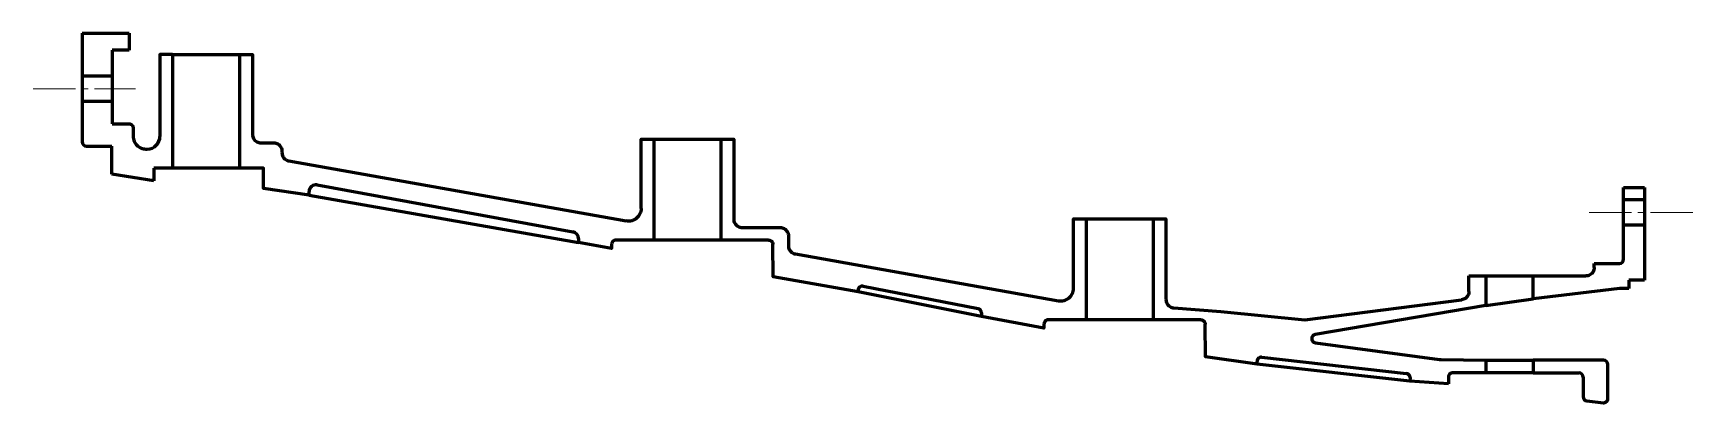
# Model space of a CAD drawing. Header units: millimetres. Extents: x -103 to 291, y 388 to 476.
import ezdxf

# ---------------------------------------------------------------- set-up
doc = ezdxf.new("R2010")
doc.units = ezdxf.units.MM
doc.linetypes.add('K5LT_AXLED', pattern=[14.546687, 10.046687, -1.5, 1.5, -1.5])
doc.linetypes.add('K5LT_BASIC', pattern=[0])

msp = doc.modelspace()

# ---------------------------------------------------------------- linework, layer by layer
at = {"color": 150, "linetype": 'K5LT_BASIC', "lineweight": 60, "true_color": 0x0080ff}
for p, q in [((-91.83, 475.81), (-91.83, 449.95)), ((-91.83, 475.81), (-80.69, 475.81)), ((-80.69, 475.81), (-80.69, 471.81)), ((-80.69, 471.81), (-84.69, 471.81)), ((-84.69, 471.81), (-84.69, 454.28)), ((-70.34, 470.75), (-70.34, 443.75)), ((-70.34, 470.75), (-54.34, 470.75)), ((-54.34, 443.75), (-54.34, 470.75)), ((-84.69, 465.6), (-91.83, 465.6)), ((-84.69, 459.6), (-91.83, 459.6)), ((-84.69, 454.28), (-80.69, 454.28)), ((-79.69, 453.28), (-79.69, 451.28)), ((-49.34, 449.75), (-46.34, 449.75)), ((43.99, 450.65), (43.99, 426.65)), ((43.99, 450.65), (59.99, 450.65)), ((59.99, 426.65), (59.99, 450.65)), ((-90.83, 448.95), (-85.49, 448.95)), ((-85.49, 448.95), (-84.77, 448.97)), ((-84.77, 442.3), (-84.77, 448.97)), ((-76.69, 448.28), (-76.34, 448.28)), ((-44.34, 447.75), (-44.34, 447.43)), ((-74.81, 440.74), (-84.77, 442.3)), ((-70.34, 443.75), (-74.81, 443.74)), ((-74.81, 443.74), (-74.81, 440.74)), ((-54.34, 443.75), (-70.34, 443.75)), ((-42.69, 445.46), (37.47, 431.18)), ((-36.01, 439.75), (24.8, 428.6)), ((274.45, 436.21), (274.45, 439.11)), ((274.45, 439.11), (279.45, 439.11)), ((279.45, 439.11), (279.45, 436.21)), ((-37.9, 437.32), (26.11, 426.03)), ((274.45, 430.21), (274.45, 436.21)), ((279.45, 436.21), (274.45, 436.21)), ((279.45, 436.21), (279.45, 430.21)), ((146.71, 431.68), (146.71, 407.68)), ((146.71, 431.68), (162.71, 431.68)), ((162.71, 407.68), (162.71, 431.68)), ((274.45, 422.11), (274.45, 430.21)), ((279.45, 430.21), (274.45, 430.21)), ((279.45, 430.21), (279.45, 417.11)), ((43.99, 426.65), (34.99, 426.65)), ((59.99, 426.65), (43.99, 426.65)), ((71.3, 426.65), (59.99, 426.65)), ((64.99, 429.65), (73.99, 429.65)), ((75.99, 427.65), (75.99, 425.32)), ((77.64, 423.35), (140.19, 412.21)), ((237.71, 418.11), (241.71, 418.11)), ((241.71, 418.11), (241.71, 411.11)), ((241.71, 418.11), (252.95, 418.11)), ((252.95, 412.64), (252.95, 418.11)), ((252.95, 418.11), (265.45, 418.11)), ((267.45, 420.11), (267.45, 421.11)), ((267.45, 421.11), (273.45, 421.11)), ((92.55, 414.37), (92.55, 414.71)), ((121.87, 408.48), (92.55, 414.37)), ((93.74, 415.69), (121.06, 410.34)), ((276.45, 417.11), (275.73, 417.11)), ((275.73, 417.11), (275.73, 415.11)), ((279.45, 417.11), (276.45, 417.11)), ((241.71, 411.11), (201.18, 404.21)), ((241.71, 411.11), (252.95, 412.64)), ((121.87, 409.35), (121.87, 408.48)), ((146.71, 407.68), (137.71, 407.68)), ((162.71, 407.68), (146.71, 407.68)), ((174.02, 407.68), (162.71, 407.68)), ((188.43, 398.81), (222.79, 394.96)), ((201.22, 402.24), (230.73, 398.26)), ((187.34, 397.14), (187.34, 397.82)), ((223.67, 393.1), (187.34, 397.14)), ((230.73, 398.26), (230.91, 398.24)), ((230.91, 398.24), (231.09, 398.23)), ((231.09, 398.23), (241.71, 398.09)), ((241.71, 395.08), (233.82, 395.09)), ((241.71, 398.09), (241.71, 395.08)), ((241.71, 398.09), (252.95, 398.09)), ((252.95, 395.08), (241.71, 395.08)), ((269.69, 398.09), (252.95, 398.09)), ((252.95, 398.09), (252.95, 395.08)), ((252.95, 395.08), (263.82, 395.08)), ((270.69, 388.96), (270.69, 397.09)), ((232.82, 392.47), (223.67, 393.1)), ((232.82, 394.08), (232.82, 392.47)), ((264.82, 394.08), (264.82, 389.4)), ((265.71, 388.4), (269.58, 387.97))]:
    msp.add_line(p, q, dxfattribs=at)
at = {"color": 30, "linetype": 'K5LT_AXLED', "lineweight": 18, "true_color": 0xff8000}
for p, q in [((-103.46, 462.6), (-79.12, 462.6)), ((266.3, 433.21), (290.9, 433.21))]:
    msp.add_line(p, q, dxfattribs=at)
at = {"color": 150, "linetype": 'K5LT_BASIC', "lineweight": 60, "true_color": 0x0080ff}
for points in [[(-70.34, 470.75), (-73.34, 470.75), (-73.34, 451.28)], [(-54.34, 470.75), (-51.34, 470.75), (-51.34, 451.75)], [(40.99, 434.13), (40.99, 450.65), (43.99, 450.65)], [(59.99, 450.65), (62.99, 450.65), (62.99, 431.65)], [(-37.9, 437.32), (-48.74, 438.88), (-48.74, 443.75), (-54.34, 443.75)], [(-37.9, 437.32), (-37.9, 438.18)], [(143.71, 415.17), (143.71, 431.68), (146.71, 431.68)], [(162.71, 431.68), (165.71, 431.68), (165.71, 412.53)], [(26.11, 427.02), (26.11, 426.03)], [(33.99, 425.65), (33.99, 424.65), (26.11, 426.03)], [(92.55, 414.37), (72.37, 417.87), (72.3, 425.65)], [(237.71, 414.43), (237.71, 418.11)], [(275.73, 415.11), (273.45, 415.11), (252.95, 412.64)], [(167.56, 410.54), (178.71, 409.68), (198.71, 407.68), (235.97, 412.45)], [(136.71, 406.68), (136.71, 405.68), (121.87, 408.48)], [(187.34, 397.14), (175.09, 398.9), (175.02, 406.69)], [(223.7, 393.97), (223.67, 393.1), (223.67, 393.1)]]:
    msp.add_lwpolyline(points, dxfattribs=at)
for centre, radius, start, end in [((-90.83, 449.95), 1, 180, 270), ((-76.34, 451.28), 3, 270, 0), ((-36.3, 438.18), 1.6, 79.6063, 180), ((24.51, 427.02), 1.6, 0, 79.6063), ((273.45, 422.11), 1, 270, 0), ((93.55, 414.71), 1, 78.7704, 180), ((120.87, 409.35), 1, 0, 78.7704), ((188.34, 397.82), 1, 84.5575, 180), ((222.7, 393.97), 1, 0, 84.5575), ((233.82, 394.09), 1, 89.9666, 180.0741), ((263.82, 394.08), 1, 0, 90), ((269.69, 397.09), 1, 0, 90), ((265.82, 389.4), 1, 180, 263.5812), ((269.69, 388.96), 1, 263.5812, 0)]:
    msp.add_arc(centre, radius, start, end, dxfattribs=at)
for points in [[(-80.69, 454.28), (-80.44, 454.25), (-79.89, 454.08), (-79.72, 453.53), (-79.69, 453.28)], [(34.99, 426.65), (34.74, 426.62), (34.19, 426.44), (34.02, 425.9), (33.99, 425.65)], [(137.71, 407.68), (137.46, 407.66), (136.91, 407.48), (136.74, 406.93), (136.71, 406.68)]]:
    msp.add_open_spline(points, degree=3, dxfattribs=at)
for points, knots in [([(-79.69, 451.28), (-79.7, 450.89), (-79.53, 450.1), (-78.87, 449.1), (-77.87, 448.44), (-77.08, 448.27), (-76.69, 448.28)], [0, 0, 0, 0, 1.170542, 2.341084, 3.511626, 4.682168, 4.682168, 4.682168, 4.682168]), ([(-51.34, 451.75), (-51.35, 451.41), (-51.15, 450.7), (-50.39, 449.94), (-49.68, 449.74), (-49.34, 449.75)], [0, 0, 0, 0, 1.035276, 2.070552, 3.105828, 3.105828, 3.105828, 3.105828]), ([(-46.34, 449.75), (-45.99, 449.76), (-45.29, 449.56), (-44.53, 448.8), (-44.33, 448.1), (-44.34, 447.75)], [0, 0, 0, 0, 1.035276, 2.070553, 3.105829, 3.105829, 3.105829, 3.105829]), ([(-44.34, 447.43), (-44.35, 447.12), (-44.19, 446.49), (-43.58, 445.77), (-42.99, 445.5), (-42.69, 445.46)], [0, 0, 0, 0, 0.921317, 1.842634, 2.76395, 2.76395, 2.76395, 2.76395]), ([(40.99, 434.13), (41, 433.7), (40.8, 432.82), (39.98, 431.76), (38.79, 431.14), (37.89, 431.1), (37.47, 431.18)], [0, 0, 0, 0, 1.299932, 2.599864, 3.899795, 5.199727, 5.199727, 5.199727, 5.199727]), ([(62.99, 431.65), (62.98, 431.3), (63.18, 430.6), (63.94, 429.84), (64.65, 429.64), (64.99, 429.65)], [0, 0, 0, 0, 1.035276, 2.070553, 3.105829, 3.105829, 3.105829, 3.105829]), ([(71.3, 426.65), (71.55, 426.62), (72.1, 426.45), (72.28, 425.91), (72.3, 425.65)], [0, 0, 0, 0, 0.761099, 1.522198, 1.522198, 1.522198, 1.522198]), ([(73.99, 429.65), (74.34, 429.65), (75.04, 429.45), (75.8, 428.69), (76, 427.99), (75.99, 427.65)], [0, 0, 0, 0, 1.035276, 2.070552, 3.105828, 3.105828, 3.105828, 3.105828]), ([(75.99, 425.32), (75.99, 425.01), (76.14, 424.39), (76.75, 423.66), (77.34, 423.4), (77.64, 423.35)], [0, 0, 0, 0, 0.92135, 1.842701, 2.764051, 2.764051, 2.764051, 2.764051]), ([(267.45, 420.11), (267.46, 419.76), (267.26, 419.06), (266.5, 418.3), (265.8, 418.1), (265.45, 418.11)], [0, 0, 0, 0, 1.035276, 2.070553, 3.105829, 3.105829, 3.105829, 3.105829]), ([(140.19, 412.21), (140.61, 412.13), (141.51, 412.18), (142.7, 412.79), (143.52, 413.85), (143.72, 414.73), (143.71, 415.17)], [0, 0, 0, 0, 1.299895, 2.599788, 3.899682, 5.199576, 5.199576, 5.199576, 5.199576]), ([(237.71, 414.43), (237.72, 414.12), (237.55, 413.47), (236.9, 412.73), (236.28, 412.48), (235.97, 412.45)], [0, 0, 0, 0, 0.953038, 1.906077, 2.859115, 2.859115, 2.859115, 2.859115]), ([(165.71, 412.53), (165.71, 412.2), (165.89, 411.53), (166.58, 410.79), (167.23, 410.56), (167.56, 410.54)], [0, 0, 0, 0, 0.985755, 1.971511, 2.957266, 2.957266, 2.957266, 2.957266]), ([(174.02, 407.68), (174.28, 407.66), (174.82, 407.48), (175, 406.94), (175.02, 406.69)], [0, 0, 0, 0, 0.761099, 1.522198, 1.522198, 1.522198, 1.522198]), ([(201.18, 404.21), (200.88, 404.18), (200.31, 403.73), (200.32, 402.7), (200.91, 402.26), (201.22, 402.24)], [0, 0, 0, 0, 0.911444, 1.822887, 2.73433, 2.73433, 2.73433, 2.73433])]:
    msp.add_open_spline(points, degree=3, knots=knots, dxfattribs=at)

doc.saveas('drawing.dxf')
